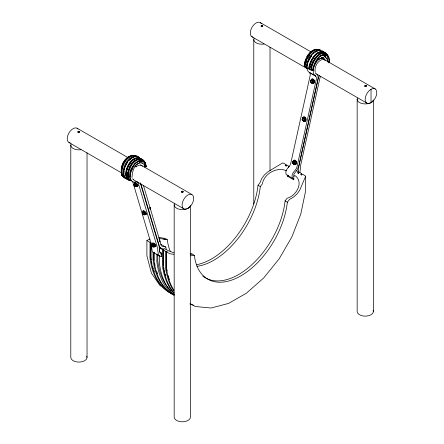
<?xml version="1.0" encoding="UTF-8"?>
<svg xmlns="http://www.w3.org/2000/svg" width="444" height="444" viewBox="0 0 444 444"><rect width="100%" height="100%" fill="white"/><g stroke="black" fill="none" stroke-linecap="round" stroke-linejoin="round"><path stroke-width="0.67" d="M150.094 238.95L146.903 240.454L146.897 255.8L151.437 273.154L160.439 286.208M146.903 240.454L150.028 242.407L149.955 257.725A97.053 56.033 -60 0 0 174.087 294.722M150.938 242.935L150.866 258.253A97.053 56.033 -60 0 0 173.754 294.738M153.08 252.186L153.047 259.512A97.053 56.033 -60 0 0 174.12 295.143M153.99 252.714L153.957 260.04A97.053 56.033 -60 0 0 173.848 295.032M156.904 253.874L156.871 261.716A97.053 56.033 -60 0 0 173.92 294.921M159.452 255.344L159.418 263.187A97.053 56.033 -60 0 0 173.832 294.322M160.334 247.846L159.485 247.869L159.468 251.731L161.511 252.908L161.494 256.521L160.939 256.205M159.485 247.869L162.393 249.55L162.326 264.868A97.053 56.033 -60 0 0 173.926 293.245M162.393 249.55L164.152 250.05L163.303 250.077L163.237 265.395A97.053 56.033 -60 0 0 173.965 292.779M163.303 250.077L165.484 251.337L165.418 266.655A97.053 56.033 -60 0 0 173.698 290.809M165.484 251.337L167.244 251.837L166.395 251.859L166.328 267.177A97.053 56.033 -60 0 0 173.854 290.176M286.103 166.001L286.108 164.668L283.377 163.092L282.484 162.998L267.826 171.861L264.313 175.03L261.66 178.699L260.062 182.617L258.036 185.265A66.334 38.301 -60 0 1 196.564 264.724M298.468 173.138L298.473 171.806L296.148 170.463M301.559 174.925L301.565 173.593L299.384 172.333L298.535 173.277L297.624 172.749L298.473 171.806M301.565 173.593L300.716 174.536L301.626 175.064L302.475 174.12L305.544 176.085L305.505 191.497L300.76 214.191L291.786 237.113L279.137 258.863L263.681 277.966L246.353 293.24L228.51 303.435L211.05 308.019L195.332 306.51L192.352 304.839M293.8 176.113L293.811 179.853L287.473 176.196L287.512 174.969M121.417 168.365L121.428 172.25M130.031 176.973L130.947 172.106L134.626 164.108M139.588 160.817L139.405 162.893C133.677 164.813 132.218 172.394 131.99 177.506M305.6 176.34L299.7 190.265L297.053 193.934L293.534 197.097L289.388 199.545L287.362 202.198A66.334 38.301 -60 0 1 240.648 275.979A66.334 38.301 -60 0 1 194.355 255.333L192.086 254.024L190.071 253.674M135.165 186.186L136.108 186.63C138.395 185.903 136.142 182.978 135.026 183.522M136.108 186.63L137.179 185.303M142.585 213.314L142.48 212.659L143.479 211.566C144.933 211.866 146.564 214.041 144.5 214.913L143.812 214.646M143.479 211.566L143.323 211.966M144.5 214.913L145.565 213.581M153.363 246.842L154.046 247.108C156.599 246.464 153.53 242.596 152.719 244.394M154.046 247.108L155.117 245.776M318.587 49.362C310.378 49.872 305.833 59.263 305.078 66.567C306.338 66.855 304.395 66.334 304.234 65.784C304.645 58.797 309.174 49.695 316.999 49.201M311.633 55.356L308.175 61.488L307.165 64.791L306.765 67.777L307.037 67.666L306.21 67.388C306.776 59.746 313.27 47.07 322.444 50.888L323.337 51.926M306.765 67.777C307.37 68.143 307.981 68.498 308.602 68.842C309.524 61.916 315.257 49.034 324.447 52.042L325.341 53.086M317.837 55.483C313.853 59.235 311.377 64.502 310.939 69.947A27.495 13.487 6.5 0 1 309.629 69.347C309.762 62.049 316.1 49.617 325.019 52.492L326.351 54.04M310.939 69.947C310.561 69.336 311.938 70.629 312.465 70.507C313.486 64.141 318.587 52.026 327.222 54.834C329.409 56.782 329.62 59.995 329.137 62.709M312.754 70.518C313.991 65.146 318.581 52.231 327.139 55.328L328.332 56.715M327.861 61.655C328.233 59.202 327.888 56.366 325.94 54.64M328.982 62.909C329.565 59.746 328.865 56.122 326.54 53.807L324.059 52.758L322.022 52.864L319.797 53.857M121.662 175.03C121.767 175.325 121.995 176.09 121.295 175.003C122.994 176.052 120.54 174.564 121.939 175.225M127.833 178.96C127.045 177.672 128.927 179.576 127.866 178.899M298.146 173.388L298.673 168.054A6.832 3.946 -60 0 1 298.784 166.8L318.409 77.994A7.065 4.079 -60 0 1 319.375 75.663M299.861 172.722L300.466 167.81A4.412 2.547 -60 0 1 300.51 165.973L319.908 78.183A4.64 2.681 -60 0 1 320.635 76.268M121.556 167.804C122.455 163.348 124.992 159.113 128.871 156.643M124.659 167.294C123.293 170.496 122.694 179.082 127.3 179.193A14.474 8.358 -60 0 1 126.146 171.673C127.267 165.218 132.917 155.811 140.57 158.475M124.292 169.902L124.908 167.438M128.166 171.367C129.365 166.317 132.534 161.161 137.573 159.268M128.072 171.961L128.677 169.547M128.816 169.625L128.055 172.644A14.23 8.214 -60 0 0 129.204 180.036C129.598 180.575 130.608 180.963 131.169 180.492C129.082 176.002 130.481 169.519 133.772 165.379C135.958 162.554 139.81 159.496 143.512 161.366C144.949 161.616 147.869 168.587 144.938 166.256A18.726 12.227 -7.5 0 0 144.211 165.551M305.583 59.646L304.157 65.607M304.778 63.281L305.056 63.992A14.413 8.325 -60 0 0 304.751 66.306M323.082 58.602L322.999 58.325M323.204 58.425L323.004 58.669M124.659 167.41C126.573 162.193 130.675 156.271 136.813 156.288M125.169 166.839L126.207 164.43M130.114 166.683C128.083 170.823 126.734 176.09 129.198 180.336A27.495 21.035 -27.1 0 1 127.9 179.826C121.845 172.294 134.948 149.867 143.345 161.078M150.333 209.479L149.911 208.042M159.884 241.669L159.685 240.526M140.731 160.473L140.226 161.377L139.449 160.972M122.505 175.613L122.827 176.473L123.693 176.856A14.23 8.214 -60 0 1 122.949 175.43M126.002 164.302L127.8 161.477M126.557 163.88L127.6 162.238M129.953 166.594C132.195 162.437 137.057 157.182 142.208 159.701A14.23 8.214 -60 0 1 143.656 161.083M130.086 166.672L131.862 163.936M135.093 183.283L134.088 184.377L134.193 185.031M153.03 243.756L152.026 244.849L152.131 245.504M306.937 56.782L308.663 54.19M308.613 56.926L309.718 55.261M309.884 58.408L311.383 56.149M315.678 57.825L313.791 60.662A14.23 8.214 -60 0 0 311.344 66.855M311.033 66.783L311.238 67.599L311.46 67.111M310.806 82.467L312.004 83.161L312.765 82.978L313.653 82.007L313.347 80.347L312.149 79.654L311.793 80.12M312.004 83.161L312.892 82.19L313.653 82.007M303.591 117.865L303.763 117.621L304.956 118.309L305.267 119.974L304.373 120.946L303.618 121.129L302.27 120.008A0.722 0.516 76.5 0 0 303.036 120.169A0.722 0.516 76.5 0 0 302.947 119.12A0.722 0.516 76.5 0 0 302.181 119.175M303.618 121.129L304.506 120.158L305.267 119.974M292.718 163.226L294.067 164.347L294.827 164.163L295.715 163.192L295.41 161.533L294.211 160.839L293.856 161.305M294.067 164.347L294.955 163.375L295.715 163.192M196.92 266.345A66.334 38.301 -60 0 0 260.312 186.58L262.337 183.927C264.069 173.587 276.984 166.478 286.619 170.818M202.786 276.002A66.334 38.301 -60 0 0 251.698 264.829A66.334 38.301 -60 0 0 285.092 200.888L287.118 198.235C296.431 195.948 304.501 181.668 294.527 175.263M324.37 56.466L325.014 55.689L323.831 54.756M310.672 80.564L312.149 79.654M286.108 164.668L285.259 165.612L286.164 166.134L287.018 165.19L289.199 166.45L288.35 167.394M128.777 160.778L132.262 157.748M131.796 163.986L133.938 161.644M134.765 163.941L135.081 163.608M123.832 176.934L123.338 176.956C119.381 168.809 125.436 156.21 134.776 155.505M125.047 178.31L125.297 178.033L124.348 177.778A27.495 21.035 -27.1 0 1 123.338 176.956M129.198 180.336L129.065 179.959A14.23 8.214 -60 0 1 128.322 178.527M309.451 53.336L312.726 50.494L314.785 49.645M313.853 52.947L311.51 55.439L309.635 58.264A14.474 8.358 -60 0 0 306.787 67.521M317.549 55.45L313.569 60.55A14.319 8.27 -60 0 0 311.15 66.789M134.332 183.977L135.531 184.671L136.286 183.977M142.413 212.892L143.173 212.199M142.718 212.26L143.917 212.948L144.677 212.254M152.27 244.45L153.469 245.144L154.223 244.45M311.261 80.625L311.566 80.347M303.763 117.621L302.697 118.076L302.125 119.236M294.211 160.839L293.145 161.3L292.579 162.454M304.728 63.226L305.061 63.126M135.292 163.431L139.044 161.067M134.898 166.278L136.025 166.933C137.651 165.379 140.67 164.114 142.402 166.189M262.193 26.296L262.193 26.007M129.765 159.268L132.012 157.603L134.288 156.665M133.822 161.749L136.191 159.973L138.478 159.035M313.664 53.102L316.2 51.204L318.514 50.244L320.646 50.139M315.273 52.231L316.184 51.554M319.802 53.78L315.456 57.809L313.614 60.578A14.23 8.214 -60 0 0 311.211 66.778M317.699 55.594L320.118 53.785L322.377 52.853M307.004 67.804A10.562 6.094 -60 0 0 309.068 72.206L309.44 72.511A5.933 3.424 -60 0 1 310.217 75.275L290.753 163.364A3.674 2.12 -60 0 1 289.499 165.884L288.561 167.133A12.771 7.376 -60 0 0 286.208 170.396A5.617 3.241 -60 0 0 287.368 175.33L293.573 178.91A5.617 3.241 -60 0 1 292.413 173.981A12.771 7.376 -60 0 1 294.761 170.718L295.704 169.464A3.674 2.12 -60 0 0 296.958 166.95L316.417 78.854A5.933 3.424 -60 0 0 315.645 76.091L315.268 75.785A10.562 6.094 -60 0 1 318.897 59.357L322.399 57.37L322.139 59.479C317.654 61.144 314.646 66.245 315.035 70.962M287.473 176.196L288.65 175.519M78.96 132.09L78.46 132.09M315.939 51.415L318.182 50.483M316.75 51.326L318.431 50.627M319.935 53.94L322.139 53.03L324.164 52.925L325.302 53.402M308.774 68.937L309.046 68.82A14.474 8.358 -60 0 1 311.888 59.568C314.285 55.55 319.031 49.811 324.242 52.409M129.393 156.427L130.958 155.783M132.828 157.509L134.538 156.81M136.025 160.118L138.256 159.196L140.365 159.057M320.762 55.944C324.647 52.503 327.467 59.846 328.077 62.071M145.871 165.984L146.126 166.911M305.039 64.019C305.666 62.11 304.096 64.774 305.239 63.431M311 66.755L311.405 66.983M261.766 25.974L262.121 25.974M311.388 79.837L312.587 80.525L313.347 80.347M303.002 117.804L304.201 118.493L304.956 118.309M293.451 161.022L294.649 161.71L295.41 161.533M145.438 163.325L144.972 162.632M127.683 178.449C127.051 179.209 128.921 179.42 127.728 178.593M190.759 255.811L194.355 255.333M133.222 155.317C124.625 155.933 119.153 167.099 121.928 174.769M136.158 156.022C126.64 156.743 120.468 169.575 124.487 177.883M142.28 159.579C132.451 151.593 122.006 171.417 127.051 179.465M138.134 159.035C140.87 158.314 143.945 159.712 144.733 162.526M140.998 159.218C133.971 159.385 129.72 166.833 128.51 173.01A14.413 8.325 -60 0 0 129.665 180.497M322 52.947L324.447 52.747L326.196 53.48L327.5 54.995M324.808 53.08C319.974 52.886 316.539 57.193 314.241 60.928A14.413 8.325 -60 0 0 311.411 70.152M190.465 254.085L192.086 254.024M150.028 242.407L150.871 242.385L150.893 257.048A95.721 55.261 -60 0 0 151.287 259.918M159.008 238.389L167.305 239.716A66.334 38.301 -60 0 0 170.407 251.598M365.606 85.797L365.911 85.897M163.492 248.851A10.334 5.966 -60 0 0 162.82 248.784L161.067 248.512L159.374 247.536M173.832 254.357L169.691 253.696L166.395 251.859M158.885 237.412L165.029 238.4L167.305 239.716L163.747 238.994M316.589 53.48L317.56 53.635M144.955 162.854L145.299 163.181M127.583 178.544L127.966 178.693M173.993 252.864L168.404 250.749L164.114 248.485M135.026 155.872L136.88 156.521M134.859 155.877L136.835 156.599M140.815 158.619C133.161 155.955 127.517 165.362 126.39 171.817A14.474 8.358 -60 0 0 127.55 179.337L127.739 179.759M140.26 158.891L142.868 159.868A14.413 8.325 -60 0 1 145.31 163.342M320.335 50.094C315.012 47.175 310.017 52.897 307.581 57.082A14.413 8.325 -60 0 0 305.139 63.375L304.911 63.72L305.256 63.531M318.825 49.739L320.546 50.455M324.492 52.553C319.28 49.95 314.535 55.694 312.138 59.707A14.474 8.358 -60 0 0 309.29 68.964L309.462 69.264M144.938 162.737L145.382 163.17M139.216 160.9L140.915 161.81L140.082 161.3M139.1 161.117L140.792 162.021L139.965 161.511M323.21 54.917L324.336 55.567M323.676 55.544L324.803 56.194M324.164 56.144L325.291 56.793M324.414 56.432L325.546 57.087M324.109 56.388L325.802 57.365M326.09 58.142L327.217 58.791M321.967 57.098L323.099 57.748L325.702 60.623M322.216 57.426L323.349 58.075M321.911 57.42L323.604 58.397M322.172 57.737L323.865 58.713M321.872 57.714L324.131 59.013M322.144 58.009L324.403 59.313M321.861 57.97L324.681 59.601M260.306 22.616L311.161 51.976M321.928 58.192L375.18 88.939A8.225 4.745 -60 0 1 372.35 101.732A8.225 4.745 -60 0 1 365.395 97.341A8.225 4.745 -60 0 1 375.18 88.939M322.882 58.997L325.136 60.301M317.632 58.691L318.897 59.357M311.971 69.819L313.17 70.513M251.898 36.747L307.537 68.87M315.318 73.36L366.772 103.069M309.263 72.344L315.468 75.93M309.44 72.511L315.645 76.091M258.036 185.265L260.312 186.58M285.092 200.888L287.362 202.198M77.045 128.205L127.9 157.565M140.465 164.818L191.919 194.528M130.969 168.975L132.096 169.625M69.009 142.552L121.662 172.949M133.028 179.515L183.883 208.874M160.678 244.178L165.751 247.108A5.617 3.241 -60 0 1 166.117 249.317M159.879 247.635L161.572 248.607M159.102 247.347L160.75 248.252M153.408 252.547L159.612 256.133M322.433 58.88L322.05 58.636M161.067 248.512L159.574 246.858L140.826 183.644M303.868 120.579L304.373 120.946M306.21 67.388L306.077 67.294A27.495 13.487 6.5 0 1 305.078 66.567M311.366 66.927L311.261 67.41L311.394 66.911M132.59 178.743L133.533 179.548M121.606 175.069L121.889 175.408M322.122 58.325L322.472 58.658M316.783 73.904L317.932 75.769L318.12 78.2L298.59 166.6L297.097 169.98L295.343 172.272A10.334 5.966 -60 0 0 294.05 174.009L293.8 174.708A3.152 1.82 -60 0 0 294.211 176.457M136.419 185.997L135.531 184.671M144.805 214.274L143.917 212.948M153.469 245.144L154.357 246.47M140.271 158.425C132.301 149.989 122.866 161.011 121.85 169.164A14.413 8.325 -60 0 0 123.005 176.651M138.078 156.693L138.839 157.415M142.313 160.673L143.667 161.971L144.566 163.875L144.938 166.256M323.099 57.748L322.527 57.27L318.759 59.341L318.576 57.481M325.014 55.689L325.524 56.471M130.941 180.68C124.043 171.933 142.524 149.351 146.292 166.633M315.09 71.501L315.451 72.372M324.492 54.168L325.052 55.761M312.892 82.19L312.587 80.525M304.506 120.158L304.201 118.493M294.955 163.375L294.649 161.71M143.517 185.67L161.211 245.321A3.674 2.12 -60 0 0 162.46 246.392L163.403 246.559A12.771 7.376 -60 0 1 165.751 247.108M140.282 182.845L159.379 247.286A6.832 3.946 -60 0 1 159.49 248.407L159.574 251.332L160.323 253.663A3.152 1.82 -60 0 0 161.816 253.89M132.639 181.463L151.448 244.872A4.412 2.547 -60 0 1 151.504 246.62L152.203 251.215A5.617 3.241 -60 0 0 154.318 252.686M136.025 166.933L135.764 165.129L139.266 163.07A10.562 6.094 -60 0 1 144.916 167.238M310.567 81.657L310.5 80.808M166.334 251.31L166.356 265.978A95.721 55.261 -60 0 0 166.539 267.416M163.242 249.522L163.264 264.191A95.721 55.261 -60 0 0 163.448 265.629M157.798 254.64L157.809 261.039A95.721 55.261 -60 0 0 171.045 290.853M153.979 252.17L153.985 258.835A95.721 55.261 -60 0 0 154.168 260.273M373.404 99.928L373.404 311.466M371.029 89.283L371.029 102.547M357.159 99.234L357.159 311.466A8.125 4.69 0 0 0 366.344 316.117A8.125 4.69 0 0 0 373.127 310.251M270.019 47.175L270.019 170.629M253.774 39.544L253.774 203.918M190.421 205.572L190.421 417.11A8.125 4.69 0 0 1 182.301 421.8A8.125 4.69 0 0 1 174.176 417.11L174.176 204.878M87.035 152.814L87.035 357.42M70.79 145.188L70.79 357.42A8.125 4.69 0 0 0 79.976 362.071A8.125 4.69 0 0 0 86.758 356.205M373.127 100.449A8.125 4.69 0 0 1 369.941 103.075M369.341 103.297A8.125 4.69 0 0 1 360.339 102.953A8.125 4.69 0 0 1 357.437 98.019M81.013 149.717A8.125 4.69 0 0 1 71.068 143.973M190.149 206.088A8.125 4.69 0 0 1 186.957 208.719M186.363 208.941A8.125 4.69 0 0 1 177.356 208.597A8.125 4.69 0 0 1 174.453 203.663M263.997 44.073A8.125 4.69 0 0 1 254.051 38.328M70.235 142.879A8.225 4.745 -60 0 1 68.82 133.167A8.225 4.745 -60 0 1 77.994 129.021M130.331 179.026A10.562 6.094 -60 0 0 135.725 181.862A4.64 2.681 -60 0 1 138.256 183.061L157.653 248.451A4.412 2.547 -60 0 1 157.703 250.205L158.408 254.795A5.617 3.241 -60 0 0 161.549 256.033M141.364 160.534A14.091 8.136 -60 0 1 142.108 163.409M142.113 159.54A14.319 8.27 -60 0 1 143.573 160.933M142.069 159.618A14.23 8.214 -60 0 1 143.517 161.006M127.983 177.4A14.23 8.214 -60 0 1 127.922 172.566M125.014 177.589A14.474 8.358 -60 0 1 124.359 176.046M123.954 173.454A14.474 8.358 -60 0 1 124.054 171.123M129.01 180.02A14.319 8.27 -60 0 1 128.077 178.044M127.922 177.45A14.319 8.27 -60 0 1 127.861 172.583M125.047 177.889A14.474 8.358 -60 0 1 123.893 170.374M123.249 176.079A14.319 8.27 -60 0 1 122.844 175.025M153.502 244.4A0.81 0.316 47.5 0 1 154.107 244.505A0.81 0.316 47.5 0 1 154.684 245.343M152.625 244.411A2.325 0.91 47.5 0 1 153.491 243.295A2.325 0.91 47.5 0 1 155.772 246.009A2.325 0.91 47.5 0 1 154.112 246.187M155.128 246.525A2.325 0.91 47.5 0 1 154.723 246.331M152.553 243.456A2.325 0.91 47.5 0 1 154.684 243.906A2.325 0.91 47.5 0 1 155.75 246.548M159.596 240.52A1.293 0.505 47.5 0 1 159.612 241.508M159.141 239.394A0.722 0.283 47.5 0 1 159.513 239.571M159.651 239.688A0.722 0.283 47.5 0 1 159.89 239.976M152.153 245.332A1.293 0.505 47.5 0 1 152.814 244.994A1.293 0.505 47.5 0 1 153.985 246.387A1.293 0.505 47.5 0 1 153.324 246.725M152.947 246.947A0.722 0.283 47.5 0 1 152.353 246.67M152.026 246.237A0.722 0.283 47.5 0 1 152.214 245.854A0.722 0.283 47.5 0 1 152.941 246.553M152.997 246.692A0.722 0.283 47.5 0 1 152.997 246.892M153.424 244.372A0.86 0.339 47.5 0 1 154.057 244.627A0.86 0.339 47.5 0 1 154.59 245.382M135.609 183.855A0.81 0.316 47.5 0 1 136.319 184.166A0.81 0.316 47.5 0 1 136.746 184.982M134.687 183.938A2.325 0.91 47.5 0 1 135.553 182.823A2.325 0.91 47.5 0 1 137.834 185.537A2.325 0.91 47.5 0 1 136.175 185.709M134.676 183.35A2.325 0.91 47.5 0 1 135.858 182.745A2.325 0.91 47.5 0 1 137.967 185.253A2.325 0.91 47.5 0 1 136.785 185.858M134.216 184.859A1.293 0.505 47.5 0 1 134.876 184.521A1.293 0.505 47.5 0 1 136.047 185.914A1.293 0.505 47.5 0 1 135.387 186.252M134.288 186.053A0.722 0.283 47.5 0 1 134.199 185.359A0.722 0.283 47.5 0 1 135.043 186.175A0.722 0.283 47.5 0 1 134.554 186.314M135.587 183.877A0.86 0.339 47.5 0 1 136.352 184.393M136.486 184.571A0.86 0.339 47.5 0 1 136.652 184.904M144.078 212.099A0.81 0.316 47.5 0 1 144.855 212.604A0.81 0.316 47.5 0 1 145.094 213.336A0.86 0.339 47.5 0 0 144.977 213.026M143.073 212.221A2.325 0.91 47.5 0 1 143.806 211.039A2.325 0.91 47.5 0 1 146.143 213.542A2.325 0.91 47.5 0 1 145.005 214.291M143.24 212.066A2.325 0.91 47.5 0 1 143.973 210.883A2.325 0.91 47.5 0 1 146.309 213.392A2.325 0.91 47.5 0 1 145.171 214.136M149.85 208.064A1.293 0.505 47.5 0 1 150.305 209.191M150.338 207.781A0.722 0.283 47.5 0 1 150.35 208.33M149.828 207.281A0.722 0.283 47.5 0 1 150.227 207.631M143.451 214.702A0.722 0.283 47.5 0 1 143.079 214.685M142.802 214.474A0.722 0.283 47.5 0 1 142.407 213.792M142.474 213.653A0.722 0.283 47.5 0 1 143.068 213.93A0.722 0.283 47.5 0 1 143.468 214.613M142.702 213.381A1.293 0.505 47.5 0 1 142.968 212.67A1.293 0.505 47.5 0 1 144.239 213.78A1.293 0.505 47.5 0 1 144.2 214.68M144.106 212.188A0.86 0.339 47.5 0 1 144.872 212.854M253.08 37.163A8.225 4.745 -60 0 1 252.081 27.145A8.225 4.745 -60 0 1 261.2 23.51M324.281 56.172A2.325 0.533 39.6 0 1 325.058 56.96M325.319 57.304A2.325 0.533 39.6 0 1 325.469 57.581M311.583 69.675A18.726 9.185 6.5 0 1 311.194 69.519M309.696 68.864A18.726 9.185 6.5 0 1 309.335 68.687M307.209 65.923A14.474 8.358 -60 0 1 307.431 64.724M308.408 61.527A14.474 8.358 -60 0 1 309.235 59.635M305.983 63.059A14.23 8.214 -60 0 1 306.56 61.167M310.961 69.764A14.23 8.214 -60 0 1 311.227 67.449M307.703 58.741A14.319 8.27 -60 0 1 308.341 57.526M293.351 160.972A2.325 1.665 76.5 0 1 295.56 160.539A2.325 1.665 76.5 0 1 296.42 163.559A2.325 1.665 76.5 0 1 294.361 164.519M293.112 162.054A2.325 1.665 76.5 0 1 293.179 161.483M292.946 162.093A2.325 1.665 76.5 0 1 295.116 160.384A2.325 1.665 76.5 0 1 296.126 163.93A2.325 1.665 76.5 0 1 293.434 163.808M292.757 162.177A1.293 0.927 76.5 0 1 294.006 161.594A1.293 0.927 76.5 0 1 294.527 163.425A1.293 0.927 76.5 0 1 293.184 163.692M293.218 163.553A0.722 0.516 76.5 0 1 292.94 163.492M292.812 163.398A0.722 0.516 76.5 0 1 292.685 162.304A0.722 0.516 76.5 0 1 293.495 162.482A0.722 0.516 76.5 0 1 293.345 163.514M311.116 80.297A2.325 1.665 76.5 0 1 313.364 79.248A2.325 1.665 76.5 0 1 314.296 82.545A2.325 1.665 76.5 0 1 311.888 83.017M310.95 80.336A2.325 1.665 76.5 0 1 313.331 79.393A2.325 1.665 76.5 0 1 313.98 82.889A2.325 1.665 76.5 0 1 311.372 82.617M310.944 80.481A1.293 0.927 76.5 0 1 312.493 81.23A1.293 0.927 76.5 0 1 311.599 82.778M311.349 82.684A1.293 0.927 76.5 0 1 310.928 82.262M310.761 80.991A0.722 0.516 76.5 0 1 311.555 81.774A0.722 0.516 76.5 0 1 310.75 82.212M310.561 81.912A0.722 0.516 76.5 0 1 310.567 81.208M303.174 117.344A2.325 1.665 76.5 0 1 305.594 117.876A2.325 1.665 76.5 0 1 305.566 121.079A2.325 1.665 76.5 0 1 303.147 120.546M302.725 118.265A2.325 1.665 76.5 0 1 302.902 117.754M302.497 118.875A2.325 1.665 76.5 0 1 304.667 117.161A2.325 1.665 76.5 0 1 305.672 120.707A2.325 1.665 76.5 0 1 302.986 120.585M302.403 118.676A1.293 0.927 76.5 0 1 303.707 118.498A1.293 0.927 76.5 0 1 304.035 120.296A1.293 0.927 76.5 0 1 302.736 120.474M302.12 119.697A0.722 0.516 76.5 0 1 302.125 119.331M157.498 273.626A95.721 55.261 -60 0 1 156.832 271.778M155.028 265.196A95.721 55.261 -60 0 1 154.617 263.114M154.407 271.839A95.721 55.261 -60 0 1 153.741 269.996M153.324 268.725A95.721 55.261 -60 0 1 152.753 266.777M151.937 263.409A95.721 55.261 -60 0 1 151.526 261.327M169.414 279.542A95.721 55.261 -60 0 1 168.215 275.702M167.116 270.951A95.721 55.261 -60 0 1 166.75 268.842M191.442 304.312A97.053 56.033 -60 0 1 190.176 303.879M193.584 305.206A97.053 56.033 -60 0 1 189.832 303.924M165.695 275.868A95.721 55.261 -60 0 1 165.124 273.92M164.774 272.588A95.721 55.261 -60 0 1 164.302 270.551M164.025 269.169A95.721 55.261 -60 0 1 163.653 267.055M365.606 85.526A0.827 0.477 0 0 1 366.378 86.164A0.827 0.477 0 0 1 365.073 86.364A0.827 0.477 0 0 1 365.19 85.587M310.844 66.983C311.189 68.698 312.121 66.012 310.844 66.983M261.533 26.568A0.827 0.477 0 0 0 262.77 26.152A0.827 0.477 0 0 0 261.533 25.741A0.827 0.477 0 0 0 261.533 26.568M261.361 26.357A0.827 0.477 0 0 0 262.743 26.146A0.827 0.477 0 0 0 261.732 25.563A0.827 0.477 0 0 0 261.361 26.357M181.957 192.202A0.827 0.477 0 0 0 183.194 191.791A0.827 0.477 0 0 0 181.957 191.375A0.827 0.477 0 0 0 181.957 192.202M181.785 191.997A0.827 0.477 0 0 0 183.167 191.78A0.827 0.477 0 0 0 182.157 191.198A0.827 0.477 0 0 0 181.785 191.997M188.034 208.336A8.225 4.745 -60 0 0 192.868 195.343A8.225 4.745 -60 0 0 182.8 201.421A8.225 4.745 -60 0 0 188.034 208.336M78.127 132.279A0.827 0.477 0 0 0 79.504 132.068A0.827 0.477 0 0 0 78.499 131.485A0.827 0.477 0 0 0 78.127 132.279M78.127 132.145A0.827 0.477 0 0 0 79.504 131.935A0.827 0.477 0 0 0 78.499 131.352A0.827 0.477 0 0 0 78.127 132.145M365.024 86.203A0.827 0.477 0 0 0 366.4 85.992A0.827 0.477 0 0 0 365.39 85.409A0.827 0.477 0 0 0 365.024 86.203"/></g></svg>
